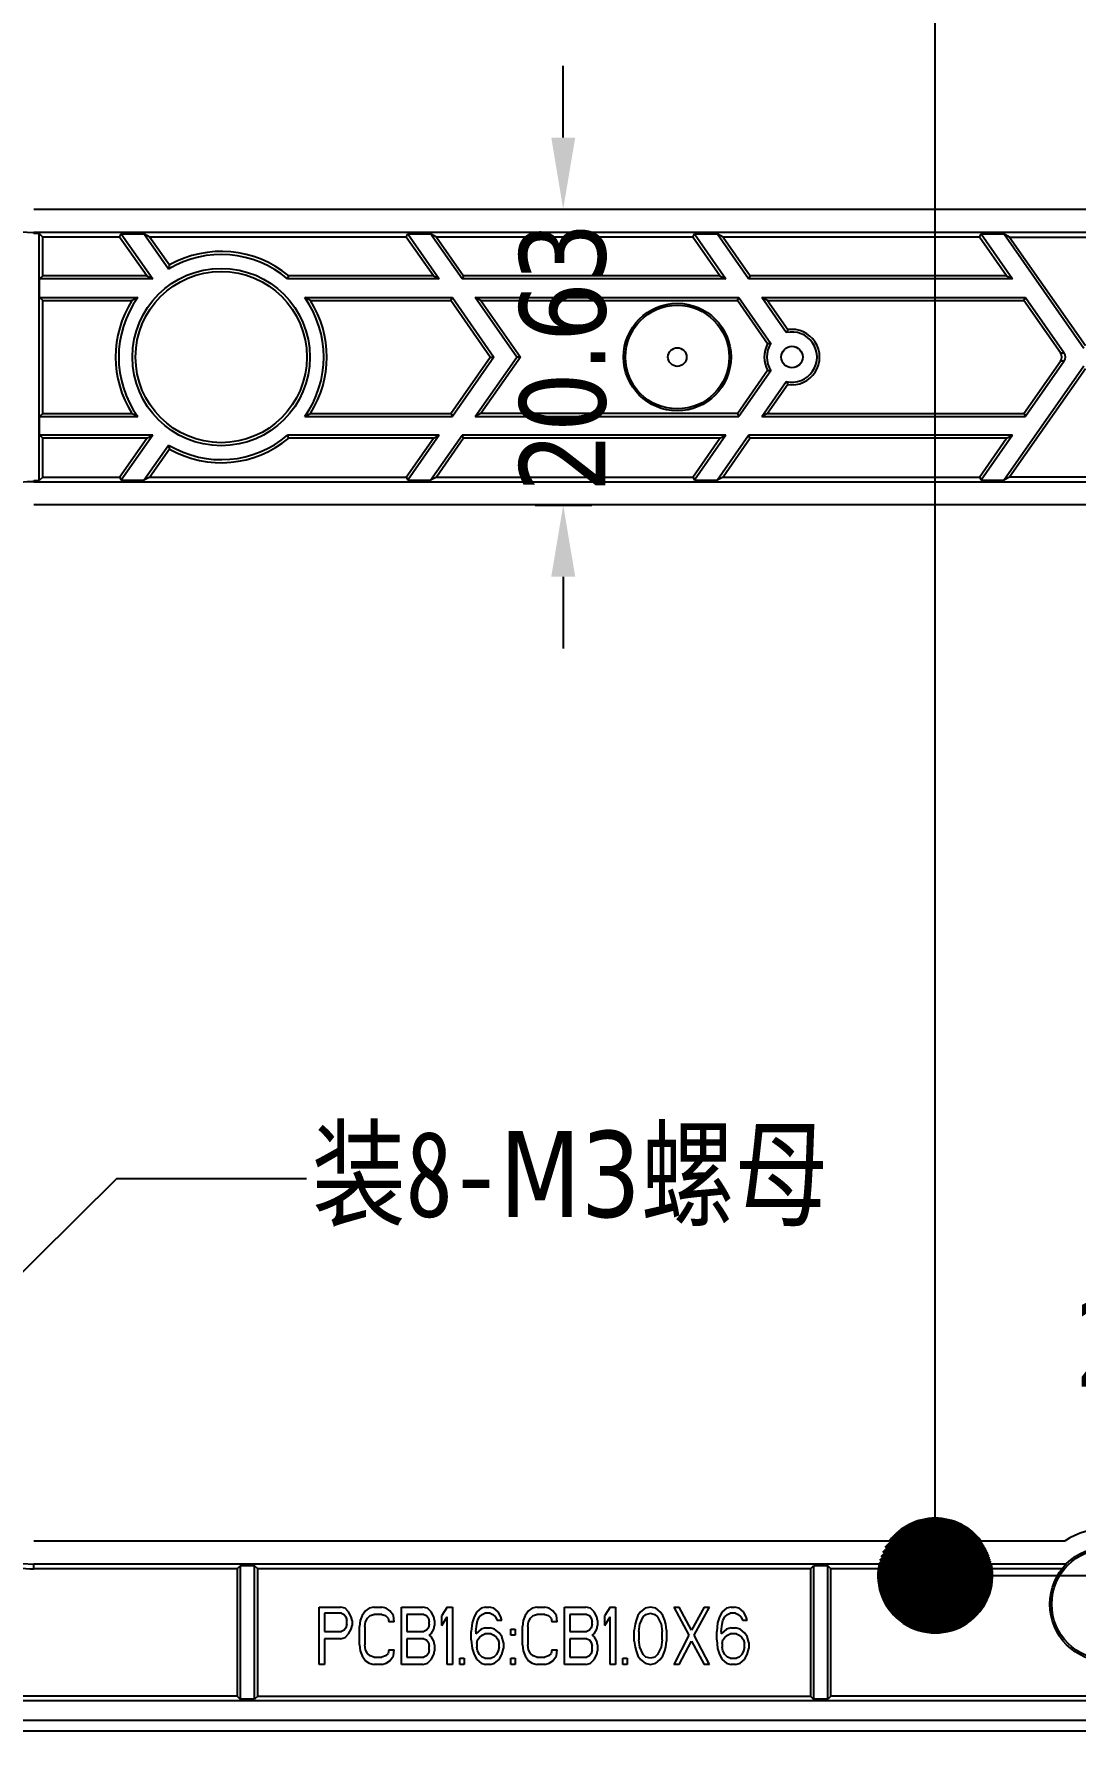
# Model space of a CAD drawing. Extents: x -1094 to 5067, y -562 to 305.
# Drawn here: x 158.5 to 231.2, y -59.6 to 58.8 of the extents above; entities that cross this region are included whole.
import ezdxf

# ---------------------------------------------------------------- set-up
doc = ezdxf.new("R2010")
doc.units = 0
doc.header["$LTSCALE"] = 1.21
doc.header["$MEASUREMENT"] = 0
doc.header["$PDMODE"] = 3
doc.header["$PDSIZE"] = 0.3125
doc.layers.get('0').update_dxf_attribs({"linetype": 'CONTINUOUS'})
doc.layers.get('Defpoints').update_dxf_attribs({"linetype": 'CONTINUOUS'})
doc.layers.add('轮廓线', color=7, linetype='CONTINUOUS', lineweight=30)
doc.styles.get("Standard").update_dxf_attribs({"font": 'verdana.ttf', "width": 0.8})
doc.dimstyles.get("Standard").update_dxf_attribs({"dimtxt": 0.15625, "dimasz": 0.1875, "dimexe": 0.125, "dimexo": 0.0625, "dimgap": 0.09, "dimtad": 0, "dimtih": 1, "dimtoh": 1, "dimzin": 4, "dimdsep": 46, "dimtxsty": 'Standard', "dimblk": 'CLOSED', "dimblk1": 'CLOSED', "dimblk2": 'CLOSED', "dimcen": 0.09, "dimadec": 0, "dimazin": 1, "dimtp": 0.01, "dimtm": 0.01, "dimtfac": 1, "dimtofl": 0, "dimtmove": 0, "dimatfit": 3, "dimldrblk": 'CLOSED', "dimfxl": 0, "dimtolj": 1, "dimtzin": 4, "dimarcsym": 0})

# ---------------------------------------------------------------- blocks, each defined once
blk = doc.blocks.new('*D14')
at = {"layer": 'Defpoints', "color": 0, "transparency": 16777216}
for p in [(221.42, 140.57), (233.42, 135.29), (221.42, -48.72)]:
    blk.add_point(p, dxfattribs=at)
at = {"layer": '轮廓线', "color": 0, "lineweight": -2, "transparency": 16777216}
for p, q in [((221.42, -47.72), (221.42, 142.57)), ((233.42, 136.29), (233.42, 142.57)), ((221.42, 140.57), (216.42, 140.57)), ((228.42, 140.57), (226.42, 140.57))]:
    blk.add_line(p, q, dxfattribs=at)
at = {"layer": '轮廓线', "color": 0, "transparency": 16777216}
for points in [[(226.42, 141.41), (226.42, 139.74), (221.42, 140.57)], [(228.42, 141.41), (228.42, 139.74), (233.42, 140.57)]]:
    blk.add_solid(points, dxfattribs=at)
at = {"layer": '轮廓线', "color": 0, "transparency": 16777216, "insert": (207.4, 140.57), "char_height": 6, "attachment_point": 5}
blk.add_mtext('\\A1;12.00', dxfattribs=at)
blk = doc.blocks.new('*D21')
at = {"layer": 'Defpoints', "color": 0, "transparency": 16777216}
for p in [(171.42, 124.03), (359.32, 124.03), (341.81, 36.28)]:
    blk.add_point(p, dxfattribs=at)
at = {"layer": '轮廓线', "color": 0, "lineweight": -2, "transparency": 16777216}
for p, q in [((172.42, 124.03), (361.32, 124.03)), ((359.32, 119.03), (359.32, 89.41)), ((359.32, 41.28), (359.32, 70.9)), ((342.81, 36.28), (361.32, 36.28))]:
    blk.add_line(p, q, dxfattribs=at)
at = {"layer": '轮廓线', "color": 0, "transparency": 16777216}
for points in [[(358.49, 119.03), (360.15, 119.03), (359.32, 124.03)], [(358.49, 41.28), (360.15, 41.28), (359.32, 36.28)]]:
    blk.add_solid(points, dxfattribs=at)
at = {"layer": '轮廓线', "color": 0, "transparency": 16777216, "insert": (359.32, 80.15), "char_height": 6, "attachment_point": 5, "rotation": 90}
blk.add_mtext('\\A1;87.75', dxfattribs=at)
blk = doc.blocks.new('*D22')
at = {"layer": 'Defpoints', "color": 0, "transparency": 16777216}
for p in [(295.11, -50), (295.73, -52.94)]:
    blk.add_point(p, dxfattribs=at)
at = {"layer": '轮廓线', "color": 0, "lineweight": -2, "transparency": 16777216}
for p, q in [((278.11, -32.88), (291.49, -32.88)), ((291.49, -32.88), (294.08, -45.11))]:
    blk.add_line(p, q, dxfattribs=at)
at = {"layer": '轮廓线', "color": 0, "transparency": 16777216}
blk.add_solid([(294.89, -44.94), (293.26, -45.28), (295.11, -50)], dxfattribs=at)
at = {"layer": '轮廓线', "color": 0, "transparency": 16777216, "insert": (254.46, -32.88), "char_height": 6, "attachment_point": 5}
blk.add_mtext('\\A1;2-∅3.00{\\fSimSun|b0|i0|c134|p2;定位柱}', dxfattribs=at)
blk = doc.blocks.new('*D24')
at = {"layer": 'Defpoints', "color": 0, "transparency": 16777216}
for p in [(332.55, 36.28), (221.42, -48.72), (348.08, -48.72)]:
    blk.add_point(p, dxfattribs=at)
at = {"layer": '轮廓线', "color": 0, "lineweight": -2, "transparency": 16777216}
for p, q in [((333.55, 36.28), (350.08, 36.28)), ((348.08, 31.28), (348.08, 3.05)), ((348.08, -43.72), (348.08, -15.49)), ((222.42, -48.72), (350.08, -48.72))]:
    blk.add_line(p, q, dxfattribs=at)
at = {"layer": '轮廓线', "color": 0, "transparency": 16777216}
for points in [[(347.24, 31.28), (348.91, 31.28), (348.08, 36.28)], [(347.24, -43.72), (348.91, -43.72), (348.08, -48.72)]]:
    blk.add_solid(points, dxfattribs=at)
at = {"layer": '轮廓线', "color": 0, "transparency": 16777216, "insert": (348.08, -6.22), "char_height": 6, "attachment_point": 5, "rotation": 90}
blk.add_mtext('\\A1;85.00', dxfattribs=at)
blk = doc.blocks.new('*D26')
at = {"layer": 'Defpoints', "color": 0, "transparency": 16777216}
for p in [(151.27, -33.91), (145.58, -39.53)]:
    blk.add_point(p, dxfattribs=at)
at = {"layer": '轮廓线', "color": 0, "lineweight": -2, "transparency": 16777216}
for p, q in [((164.29, -21.05), (154.83, -30.4)), ((177.55, -21.05), (164.29, -21.05))]:
    blk.add_line(p, q, dxfattribs=at)
at = {"layer": '轮廓线', "color": 0, "transparency": 16777216}
blk.add_solid([(154.24, -29.8), (155.41, -30.99), (151.27, -33.91)], dxfattribs=at)
at = {"layer": '轮廓线', "color": 0, "transparency": 16777216, "insert": (195.95, -21.05), "char_height": 6, "attachment_point": 5}
blk.add_mtext('\\A1;{\\fSimSun|b0|i0|c134|p2;装8-}M3{\\fSimSun|b0|i0|c134|p2;螺母}', dxfattribs=at)
blk = doc.blocks.new('*D272')
at = {"layer": 'Defpoints', "color": 0, "transparency": 16777216}
for p in [(195.46, 46.59), (195.46, 46.59), (192.51, 25.96)]:
    blk.add_point(p, dxfattribs=at)
at = {"layer": '轮廓线', "color": 0, "lineweight": -2, "transparency": 16777216}
for p, q in [((195.46, 51.59), (195.46, 56.59)), ((196.46, 46.59), (197.46, 46.59)), ((193.51, 25.96), (197.46, 25.96)), ((195.46, 20.96), (195.46, 15.96))]:
    blk.add_line(p, q, dxfattribs=at)
at = {"layer": '轮廓线', "color": 0, "transparency": 16777216}
for points in [[(194.63, 51.59), (196.3, 51.59), (195.46, 46.59)], [(194.63, 20.96), (196.3, 20.96), (195.46, 25.96)]]:
    blk.add_solid(points, dxfattribs=at)
at = {"layer": '轮廓线', "color": 0, "transparency": 16777216, "insert": (195.46, 36.28), "char_height": 6, "attachment_point": 5, "rotation": 90}
blk.add_mtext('\\A1;20.63', dxfattribs=at)

msp = doc.modelspace()

# ---------------------------------------------------------------- hatches: boundary and pattern name
at = {"layer": '轮廓线'}
h = msp.add_hatch(dxfattribs=at)
h.set_pattern_fill('ANSI31', color=2)
h.set_pattern_definition([(45, (50.6349, 28.12221), (-0.08838835, 0.08838835), [])])
edge = h.paths.add_edge_path()
edge.add_arc((148.422, 109.279), 4, 0, 360)
edge = h.paths.add_edge_path()
edge.add_arc((245.422, 121.279), 4, 0, 360)
edge = h.paths.add_edge_path()
edge.add_arc((318.422, 109.279), 4, 0, 360)
edge = h.paths.add_edge_path()
edge.add_arc((318.422, 36.279), 3.86, 0, 360)
edge = h.paths.add_edge_path()
edge.add_arc((148.422, 36.279), 3.86, 0, 360)
edge = h.paths.add_edge_path()
edge.add_arc((148.422, -36.721), 4, 0, 360)
edge = h.paths.add_edge_path()
edge.add_arc((221.422, -48.721), 4, 0, 360)
edge = h.paths.add_edge_path()
edge.add_arc((318.422, -36.721), 4, 0, 360)

# ---------------------------------------------------------------- linework, layer by layer
at = {"color": 7, "linetype": 'Continuous'}
for p, q in [((158.525, 46.594), (308.322, 46.594)), ((158.525, 44.897), (158.525, 44.98)), ((308.322, 44.98), (158.525, 44.98)), ((158.894, 44.897), (158.525, 44.897)), ((158.894, 27.663), (158.894, 44.897)), ((159.139, 44.652), (158.894, 44.897)), ((159.139, 41.944), (159.139, 44.652)), ((164.507, 44.652), (159.139, 44.652)), ((164.507, 44.652), (164.619, 44.867)), ((166.404, 41.944), (164.507, 44.652)), ((164.619, 44.867), (166.815, 41.73)), ((164.619, 44.867), (166.206, 44.867)), ((167.919, 42.419), (166.206, 44.867)), ((166.617, 44.652), (166.206, 44.867)), ((166.617, 44.652), (167.982, 42.703)), ((184.507, 44.652), (166.617, 44.652)), ((184.507, 44.652), (184.618, 44.867)), ((186.404, 41.944), (184.507, 44.652)), ((184.618, 44.867), (186.815, 41.73)), ((184.618, 44.867), (186.205, 44.867)), ((188.402, 41.73), (186.205, 44.867)), ((186.617, 44.652), (186.205, 44.867)), ((186.617, 44.652), (188.513, 41.944)), ((204.507, 44.652), (186.617, 44.652)), ((204.507, 44.652), (204.618, 44.867)), ((206.403, 41.944), (204.507, 44.652)), ((204.618, 44.867), (206.815, 41.73)), ((204.618, 44.867), (206.205, 44.867)), ((208.402, 41.73), (206.205, 44.867)), ((206.616, 44.652), (206.205, 44.867)), ((206.616, 44.652), (208.513, 41.944)), ((224.506, 44.652), (206.616, 44.652)), ((224.506, 44.652), (224.618, 44.867)), ((226.403, 41.944), (224.506, 44.652)), ((224.618, 44.867), (226.814, 41.73)), ((224.618, 44.867), (226.205, 44.867)), ((231.797, 36.88), (226.205, 44.867)), ((226.616, 44.652), (226.205, 44.867)), ((226.616, 44.652), (231.909, 37.094)), ((226.616, 44.652), (240.231, 44.652)), ((159.139, 41.944), (158.925, 41.73)), ((158.925, 40.43), (158.925, 41.73)), ((166.815, 41.73), (158.925, 41.73)), ((166.404, 41.944), (159.139, 41.944)), ((166.404, 41.944), (166.815, 41.73)), ((186.815, 41.73), (176.23, 41.73)), ((186.404, 41.944), (176.308, 41.944)), ((186.404, 41.944), (186.815, 41.73)), ((188.513, 41.944), (188.402, 41.73)), ((206.815, 41.73), (188.402, 41.73)), ((206.403, 41.944), (188.513, 41.944)), ((206.403, 41.944), (206.815, 41.73)), ((208.513, 41.944), (208.402, 41.73)), ((226.814, 41.73), (208.402, 41.73)), ((226.403, 41.944), (208.513, 41.944)), ((226.403, 41.944), (226.814, 41.73)), ((159.139, 40.216), (158.925, 40.43)), ((158.925, 40.43), (165.765, 40.43)), ((177.422, 40.43), (187.725, 40.43)), ((187.614, 40.216), (187.725, 40.43)), ((187.725, 40.43), (190.631, 36.28)), ((192.218, 36.28), (189.312, 40.43)), ((189.723, 40.216), (189.312, 40.43)), ((189.312, 40.43), (207.725, 40.43)), ((207.613, 40.216), (207.725, 40.43)), ((207.725, 40.43), (209.96, 37.238)), ((211.025, 37.984), (209.312, 40.43)), ((209.723, 40.216), (209.312, 40.43)), ((209.312, 40.43), (227.724, 40.43)), ((227.613, 40.216), (227.724, 40.43)), ((227.724, 40.43), (230.43, 36.566)), ((159.139, 32.344), (159.139, 40.216)), ((159.139, 40.216), (165.364, 40.216)), ((177.824, 40.216), (187.614, 40.216)), ((190.37, 36.28), (187.614, 40.216)), ((189.723, 40.216), (192.479, 36.28)), ((189.723, 40.216), (207.613, 40.216)), ((209.724, 37.201), (207.613, 40.216)), ((209.723, 40.216), (211.14, 38.192)), ((209.723, 40.216), (227.613, 40.216)), ((230.168, 36.566), (227.613, 40.216)), ((187.614, 32.344), (190.37, 36.28)), ((190.631, 36.28), (187.725, 32.13)), ((189.312, 32.13), (192.218, 36.28)), ((192.479, 36.28), (189.723, 32.344)), ((190.37, 36.28), (190.631, 36.28)), ((192.479, 36.28), (192.218, 36.28)), ((226.205, 27.693), (231.797, 35.68)), ((227.613, 32.344), (230.168, 35.994)), ((230.43, 35.994), (227.724, 32.13)), ((230.168, 36.566), (230.43, 36.566)), ((230.43, 35.994), (230.168, 35.994)), ((207.613, 32.344), (209.724, 35.359)), ((209.96, 35.322), (207.725, 32.13)), ((209.312, 32.13), (211.025, 34.576)), ((211.14, 34.367), (209.723, 32.344)), ((231.909, 35.466), (226.616, 27.907)), ((159.139, 32.344), (158.925, 32.13)), ((158.925, 30.83), (158.925, 32.13)), ((158.925, 32.13), (165.765, 32.13)), ((159.139, 32.344), (165.364, 32.344)), ((177.422, 32.13), (187.725, 32.13)), ((177.824, 32.344), (187.614, 32.344)), ((187.614, 32.344), (187.725, 32.13)), ((189.723, 32.344), (189.312, 32.13)), ((189.312, 32.13), (207.725, 32.13)), ((207.613, 32.344), (189.723, 32.344)), ((207.613, 32.344), (207.725, 32.13)), ((209.723, 32.344), (209.312, 32.13)), ((209.312, 32.13), (227.724, 32.13)), ((209.723, 32.344), (227.613, 32.344)), ((227.613, 32.344), (227.724, 32.13)), ((159.139, 30.616), (158.925, 30.83)), ((166.815, 30.83), (158.925, 30.83)), ((166.815, 30.83), (164.619, 27.693)), ((166.404, 30.616), (166.815, 30.83)), ((186.815, 30.83), (176.23, 30.83)), ((186.815, 30.83), (184.618, 27.693)), ((186.205, 27.693), (188.402, 30.83)), ((186.404, 30.616), (186.815, 30.83)), ((188.513, 30.616), (188.402, 30.83)), ((206.815, 30.83), (188.402, 30.83)), ((206.815, 30.83), (204.618, 27.693)), ((206.205, 27.693), (208.402, 30.83)), ((206.403, 30.616), (206.815, 30.83)), ((208.513, 30.616), (208.402, 30.83)), ((226.814, 30.83), (208.402, 30.83)), ((226.814, 30.83), (224.618, 27.693)), ((226.403, 30.616), (226.814, 30.83)), ((159.139, 27.907), (159.139, 30.616)), ((166.404, 30.616), (159.139, 30.616)), ((164.507, 27.907), (166.404, 30.616)), ((166.206, 27.693), (167.919, 30.14)), ((167.982, 29.857), (166.617, 27.907)), ((186.404, 30.616), (176.308, 30.616)), ((184.507, 27.907), (186.404, 30.616)), ((188.513, 30.616), (186.617, 27.907)), ((206.403, 30.616), (188.513, 30.616)), ((204.507, 27.907), (206.403, 30.616)), ((208.513, 30.616), (206.616, 27.907)), ((226.403, 30.616), (208.513, 30.616)), ((224.506, 27.907), (226.403, 30.616)), ((158.525, 27.58), (158.525, 27.663)), ((158.525, 27.663), (158.894, 27.663)), ((158.525, 27.58), (308.322, 27.58)), ((159.139, 27.907), (158.894, 27.663)), ((159.139, 27.907), (164.507, 27.907)), ((164.507, 27.907), (164.619, 27.693)), ((164.619, 27.693), (166.206, 27.693)), ((166.617, 27.907), (166.206, 27.693)), ((166.617, 27.907), (184.507, 27.907)), ((184.507, 27.907), (184.618, 27.693)), ((184.618, 27.693), (186.205, 27.693)), ((186.617, 27.907), (186.205, 27.693)), ((186.617, 27.907), (204.507, 27.907)), ((204.507, 27.907), (204.618, 27.693)), ((204.618, 27.693), (206.205, 27.693)), ((206.616, 27.907), (206.205, 27.693)), ((206.616, 27.907), (224.506, 27.907)), ((224.506, 27.907), (224.618, 27.693)), ((224.618, 27.693), (226.205, 27.693)), ((226.616, 27.907), (226.205, 27.693)), ((240.231, 27.907), (226.616, 27.907)), ((308.322, 25.966), (158.525, 25.966)), ((158.525, -46.304), (218.235, -46.304)), ((224.613, -46.304), (230.484, -46.304)), ((217.505, -47.919), (158.525, -47.919)), ((158.525, -48.246), (158.525, -47.919)), ((172.711, -48.246), (158.525, -48.246)), ((172.711, -48.246), (172.925, -48.032)), ((172.711, -48.246), (172.711, -57.141)), ((173.925, -48.032), (172.925, -48.032)), ((172.925, -48.032), (172.925, -57.355)), ((174.139, -48.246), (173.925, -48.032)), ((173.925, -57.355), (173.925, -48.032)), ((212.71, -48.246), (174.139, -48.246)), ((174.139, -57.141), (174.139, -48.246)), ((212.71, -48.246), (212.924, -48.032)), ((212.71, -48.246), (212.71, -57.141)), ((213.924, -48.032), (212.924, -48.032)), ((212.924, -48.032), (212.924, -57.355)), ((214.138, -48.246), (213.924, -48.032)), ((213.924, -57.355), (213.924, -48.032)), ((217.452, -48.246), (214.138, -48.246)), ((214.138, -57.141), (214.138, -48.246)), ((230.567, -47.919), (225.343, -47.919)), ((230.28, -48.246), (225.396, -48.246)), ((178.425, -50.919), (179.925, -50.919)), ((178.425, -54.919), (178.425, -50.919)), ((179.987, -51.344), (178.8, -51.344)), ((178.8, -51.344), (178.8, -52.621)), ((180.237, -51.004), (179.925, -50.919)), ((179.987, -51.344), (180.175, -51.429)), ((180.175, -51.429), (180.3, -51.599)), ((180.487, -51.259), (180.237, -51.004)), ((180.3, -51.599), (180.362, -51.855)), ((180.362, -52.11), (180.362, -51.855)), ((180.675, -51.599), (180.487, -51.259)), ((180.737, -51.855), (180.675, -51.599)), ((180.737, -51.855), (180.737, -52.195)), ((181.3, -51.855), (181.237, -52.28)), ((181.425, -51.514), (181.3, -51.855)), ((181.675, -51.174), (181.425, -51.514)), ((181.612, -52.28), (181.675, -51.94)), ((181.925, -51.004), (181.675, -51.174)), ((181.675, -51.94), (181.8, -51.685)), ((181.8, -51.685), (181.987, -51.514)), ((182.237, -50.919), (181.925, -51.004)), ((181.987, -51.514), (182.237, -51.429)), ((182.237, -50.919), (182.8, -50.919)), ((182.8, -51.429), (182.237, -51.429)), ((183.112, -51.004), (182.8, -50.919)), ((182.8, -51.429), (183.05, -51.514)), ((183.05, -51.514), (183.237, -51.685)), ((183.362, -51.174), (183.112, -51.004)), ((183.237, -51.685), (183.3, -51.94)), ((183.675, -51.94), (183.3, -51.94)), ((183.612, -51.514), (183.362, -51.174)), ((183.675, -51.94), (183.612, -51.514)), ((184.175, -50.919), (185.675, -50.919)), ((184.175, -54.919), (184.175, -50.919)), ((185.737, -51.429), (184.55, -51.429)), ((184.55, -51.429), (184.55, -52.621)), ((185.987, -51.004), (185.675, -50.919)), ((185.737, -51.429), (185.925, -51.514)), ((185.925, -51.514), (186.05, -51.685)), ((186.237, -51.259), (185.987, -51.004)), ((186.05, -51.685), (186.112, -51.94)), ((186.112, -52.11), (186.112, -51.94)), ((186.425, -51.599), (186.237, -51.259)), ((186.487, -51.855), (186.425, -51.599)), ((186.487, -51.855), (186.487, -52.195)), ((187.362, -50.919), (186.987, -51.514)), ((186.987, -52.195), (186.987, -51.514)), ((186.987, -52.195), (187.362, -51.599)), ((187.362, -50.919), (187.737, -50.919)), ((187.362, -54.919), (187.362, -51.599)), ((187.737, -50.919), (187.737, -54.919)), ((189.112, -52.025), (189.049, -52.621)), ((189.237, -51.599), (189.112, -52.025)), ((189.424, -51.259), (189.237, -51.599)), ((189.737, -51.004), (189.424, -51.259)), ((189.424, -52.11), (189.487, -51.855)), ((189.487, -51.855), (189.612, -51.599)), ((189.612, -51.599), (189.799, -51.429)), ((190.049, -50.919), (189.737, -51.004)), ((189.799, -51.429), (189.987, -51.344)), ((190.362, -51.344), (189.987, -51.344)), ((190.049, -50.919), (190.299, -50.919)), ((190.612, -51.004), (190.299, -50.919)), ((190.362, -51.344), (190.549, -51.429)), ((190.549, -51.429), (190.737, -51.599)), ((190.924, -51.259), (190.612, -51.004)), ((190.737, -51.599), (190.862, -51.855)), ((191.174, -51.855), (190.862, -51.855)), ((191.112, -51.599), (190.924, -51.259)), ((191.174, -51.855), (191.112, -51.599)), ((192.674, -51.855), (192.612, -52.28)), ((192.799, -51.514), (192.674, -51.855)), ((193.049, -51.174), (192.799, -51.514)), ((192.987, -52.28), (193.049, -51.94)), ((193.299, -51.004), (193.049, -51.174)), ((193.049, -51.94), (193.174, -51.685)), ((193.174, -51.685), (193.362, -51.514)), ((193.612, -50.919), (193.299, -51.004)), ((193.362, -51.514), (193.612, -51.429)), ((193.612, -50.919), (194.174, -50.919)), ((194.174, -51.429), (193.612, -51.429)), ((194.487, -51.004), (194.174, -50.919)), ((194.174, -51.429), (194.424, -51.514)), ((194.424, -51.514), (194.612, -51.685)), ((194.737, -51.174), (194.487, -51.004)), ((194.612, -51.685), (194.674, -51.94)), ((195.049, -51.94), (194.674, -51.94)), ((194.987, -51.514), (194.737, -51.174)), ((195.049, -51.94), (194.987, -51.514)), ((195.549, -50.919), (197.049, -50.919)), ((195.549, -54.919), (195.549, -50.919)), ((197.112, -51.429), (195.924, -51.429)), ((195.924, -51.429), (195.924, -52.621)), ((197.362, -51.004), (197.049, -50.919)), ((197.112, -51.429), (197.299, -51.514)), ((197.299, -51.514), (197.424, -51.685)), ((197.612, -51.259), (197.362, -51.004)), ((197.424, -51.685), (197.487, -51.94)), ((197.487, -52.11), (197.487, -51.94)), ((197.799, -51.599), (197.612, -51.259)), ((197.862, -51.855), (197.799, -51.599)), ((197.862, -51.855), (197.862, -52.195)), ((198.737, -50.919), (198.362, -51.514)), ((198.362, -52.195), (198.362, -51.514)), ((198.362, -52.195), (198.737, -51.599)), ((198.737, -50.919), (199.112, -50.919)), ((198.737, -54.919), (198.737, -51.599)), ((199.112, -50.919), (199.112, -54.919)), ((200.549, -51.855), (200.487, -52.11)), ((200.674, -51.514), (200.549, -51.855)), ((200.862, -51.259), (200.674, -51.514)), ((200.799, -52.11), (201.049, -51.599)), ((201.174, -51.004), (200.862, -51.259)), ((201.049, -51.599), (201.237, -51.429)), ((201.549, -50.919), (201.174, -51.004)), ((201.237, -51.429), (201.549, -51.344)), ((201.924, -51.004), (201.549, -50.919)), ((201.549, -51.344), (201.862, -51.429)), ((201.862, -51.429), (202.049, -51.599)), ((202.237, -51.259), (201.924, -51.004)), ((202.049, -51.599), (202.299, -52.11)), ((202.424, -51.514), (202.237, -51.259)), ((202.549, -51.855), (202.424, -51.514)), ((202.612, -52.11), (202.549, -51.855)), ((203.174, -50.919), (203.549, -50.919)), ((203.174, -50.919), (204.237, -52.876)), ((204.424, -52.536), (203.549, -50.919)), ((205.299, -50.919), (204.424, -52.536)), ((204.612, -52.876), (205.674, -50.919)), ((205.299, -50.919), (205.674, -50.919)), ((206.237, -52.025), (206.174, -52.621)), ((206.362, -51.599), (206.237, -52.025)), ((206.549, -51.259), (206.362, -51.599)), ((206.862, -51.004), (206.549, -51.259)), ((206.549, -52.11), (206.612, -51.855)), ((206.612, -51.855), (206.737, -51.599)), ((206.737, -51.599), (206.924, -51.429)), ((207.174, -50.919), (206.862, -51.004)), ((206.924, -51.429), (207.112, -51.344)), ((207.487, -51.344), (207.112, -51.344)), ((207.174, -50.919), (207.424, -50.919)), ((207.737, -51.004), (207.424, -50.919)), ((207.487, -51.344), (207.674, -51.429)), ((207.674, -51.429), (207.862, -51.599)), ((208.049, -51.259), (207.737, -51.004)), ((207.862, -51.599), (207.987, -51.855)), ((208.299, -51.855), (207.987, -51.855)), ((208.237, -51.599), (208.049, -51.259)), ((208.299, -51.855), (208.237, -51.599)), ((178.8, -52.621), (179.987, -52.621)), ((179.925, -53.131), (178.8, -53.131)), ((178.8, -53.131), (178.8, -54.919)), ((179.925, -53.131), (180.237, -53.046)), ((180.175, -52.536), (179.987, -52.621)), ((180.3, -52.365), (180.175, -52.536)), ((180.237, -53.046), (180.487, -52.791)), ((180.362, -52.11), (180.3, -52.365)), ((180.487, -52.791), (180.675, -52.451)), ((180.675, -52.451), (180.737, -52.195)), ((181.237, -53.557), (181.237, -52.28)), ((181.612, -52.28), (181.612, -53.557)), ((184.55, -52.621), (185.737, -52.621)), ((185.737, -53.131), (184.55, -53.131)), ((184.55, -53.131), (184.55, -54.408)), ((185.925, -52.536), (185.737, -52.621)), ((185.737, -53.131), (185.925, -53.216)), ((186.05, -52.365), (185.925, -52.536)), ((185.925, -53.216), (186.05, -53.387)), ((186.112, -52.11), (186.05, -52.365)), ((186.112, -52.876), (186.237, -52.791)), ((186.237, -52.961), (186.112, -52.876)), ((186.237, -52.791), (186.425, -52.451)), ((186.425, -53.302), (186.237, -52.961)), ((186.425, -52.451), (186.487, -52.195)), ((189.049, -53.216), (189.049, -52.621)), ((189.049, -53.216), (189.112, -53.812)), ((189.362, -52.621), (189.424, -52.11)), ((189.737, -52.451), (189.362, -52.791)), ((189.362, -52.621), (189.362, -52.791)), ((189.424, -53.472), (189.487, -53.216)), ((189.487, -53.216), (189.612, -53.046)), ((189.612, -53.046), (189.799, -52.876)), ((190.049, -52.365), (189.737, -52.451)), ((189.799, -52.876), (189.987, -52.791)), ((190.424, -52.791), (189.987, -52.791)), ((190.049, -52.365), (190.362, -52.365)), ((190.674, -52.451), (190.362, -52.365)), ((190.424, -52.791), (190.612, -52.876)), ((190.612, -52.876), (190.799, -53.046)), ((190.987, -52.706), (190.674, -52.451)), ((190.799, -53.046), (190.924, -53.216)), ((190.924, -53.216), (190.987, -53.472)), ((191.174, -52.961), (190.987, -52.706)), ((191.299, -53.387), (191.174, -52.961)), ((191.799, -52.451), (192.112, -52.451)), ((191.799, -52.876), (191.799, -52.451)), ((192.112, -52.876), (191.799, -52.876)), ((192.112, -52.451), (192.112, -52.876)), ((192.612, -53.557), (192.612, -52.28)), ((192.987, -52.28), (192.987, -53.557)), ((195.924, -52.621), (197.112, -52.621)), ((197.112, -53.131), (195.924, -53.131)), ((195.924, -53.131), (195.924, -54.408)), ((197.299, -52.536), (197.112, -52.621)), ((197.112, -53.131), (197.299, -53.216)), ((197.424, -52.365), (197.299, -52.536)), ((197.299, -53.216), (197.424, -53.387)), ((197.487, -52.11), (197.424, -52.365)), ((197.487, -52.876), (197.612, -52.791)), ((197.612, -52.961), (197.487, -52.876)), ((197.612, -52.791), (197.799, -52.451)), ((197.799, -53.302), (197.612, -52.961)), ((197.799, -52.451), (197.862, -52.195)), ((200.487, -52.11), (200.424, -52.536)), ((200.424, -53.302), (200.424, -52.536)), ((200.737, -52.621), (200.799, -52.11)), ((200.737, -52.621), (200.737, -53.216)), ((200.799, -53.727), (200.737, -53.216)), ((202.299, -52.11), (202.362, -52.621)), ((202.362, -53.216), (202.299, -53.727)), ((202.362, -53.216), (202.362, -52.621)), ((202.674, -52.536), (202.612, -52.11)), ((202.674, -52.536), (202.674, -53.302)), ((204.237, -52.876), (203.174, -54.919)), ((205.674, -54.919), (204.612, -52.876)), ((206.174, -53.216), (206.174, -52.621)), ((206.174, -53.216), (206.237, -53.812)), ((206.487, -52.621), (206.549, -52.11)), ((206.862, -52.451), (206.487, -52.791)), ((206.487, -52.621), (206.487, -52.791)), ((206.549, -53.472), (206.612, -53.216)), ((206.612, -53.216), (206.737, -53.046)), ((206.737, -53.046), (206.924, -52.876)), ((207.174, -52.365), (206.862, -52.451)), ((206.924, -52.876), (207.112, -52.791)), ((207.549, -52.791), (207.112, -52.791)), ((207.174, -52.365), (207.487, -52.365)), ((207.799, -52.451), (207.487, -52.365)), ((207.549, -52.791), (207.737, -52.876)), ((207.737, -52.876), (207.924, -53.046)), ((208.112, -52.706), (207.799, -52.451)), ((207.924, -53.046), (208.049, -53.216)), ((208.049, -53.216), (208.112, -53.472)), ((208.299, -52.961), (208.112, -52.706)), ((208.424, -53.387), (208.299, -52.961)), ((181.237, -53.557), (181.3, -53.982)), ((181.3, -53.982), (181.425, -54.323)), ((181.425, -54.323), (181.675, -54.663)), ((181.675, -53.897), (181.612, -53.557)), ((181.8, -54.153), (181.675, -53.897)), ((181.987, -54.323), (181.8, -54.153)), ((182.237, -54.408), (181.987, -54.323)), ((182.237, -54.408), (182.8, -54.408)), ((183.05, -54.323), (182.8, -54.408)), ((183.237, -54.153), (183.05, -54.323)), ((183.3, -53.897), (183.237, -54.153)), ((183.3, -53.897), (183.675, -53.897)), ((183.362, -54.663), (183.612, -54.323)), ((183.612, -54.323), (183.675, -53.897)), ((184.55, -54.408), (185.737, -54.408)), ((185.925, -54.323), (185.737, -54.408)), ((186.05, -54.153), (185.925, -54.323)), ((186.05, -53.387), (186.112, -53.642)), ((186.112, -53.897), (186.05, -54.153)), ((186.112, -53.897), (186.112, -53.642)), ((186.237, -54.578), (186.425, -54.238)), ((186.487, -53.557), (186.425, -53.302)), ((186.425, -54.238), (186.487, -53.982)), ((186.487, -53.557), (186.487, -53.982)), ((189.112, -53.812), (189.237, -54.238)), ((189.237, -54.238), (189.424, -54.578)), ((189.424, -53.472), (189.424, -53.727)), ((189.487, -53.982), (189.424, -53.727)), ((189.612, -54.238), (189.487, -53.982)), ((189.799, -54.408), (189.612, -54.238)), ((189.987, -54.493), (189.799, -54.408)), ((190.612, -54.408), (190.424, -54.493)), ((190.799, -54.238), (190.612, -54.408)), ((190.924, -53.982), (190.799, -54.238)), ((190.987, -53.727), (190.924, -53.982)), ((190.987, -53.727), (190.987, -53.472)), ((190.987, -54.578), (191.174, -54.238)), ((191.174, -54.238), (191.299, -53.812)), ((191.299, -53.387), (191.299, -53.812)), ((192.612, -53.557), (192.674, -53.982)), ((192.674, -53.982), (192.799, -54.323)), ((192.799, -54.323), (193.049, -54.663)), ((193.049, -53.897), (192.987, -53.557)), ((193.174, -54.153), (193.049, -53.897)), ((193.362, -54.323), (193.174, -54.153)), ((193.612, -54.408), (193.362, -54.323)), ((193.612, -54.408), (194.174, -54.408)), ((194.424, -54.323), (194.174, -54.408)), ((194.612, -54.153), (194.424, -54.323)), ((194.674, -53.897), (194.612, -54.153)), ((194.674, -53.897), (195.049, -53.897)), ((194.737, -54.663), (194.987, -54.323)), ((194.987, -54.323), (195.049, -53.897)), ((195.924, -54.408), (197.112, -54.408)), ((197.299, -54.323), (197.112, -54.408)), ((197.424, -54.153), (197.299, -54.323)), ((197.424, -53.387), (197.487, -53.642)), ((197.487, -53.897), (197.424, -54.153)), ((197.487, -53.897), (197.487, -53.642)), ((197.612, -54.578), (197.799, -54.238)), ((197.862, -53.557), (197.799, -53.302)), ((197.799, -54.238), (197.862, -53.982)), ((197.862, -53.557), (197.862, -53.982)), ((200.424, -53.302), (200.487, -53.727)), ((200.487, -53.727), (200.549, -53.982)), ((200.549, -53.982), (200.674, -54.323)), ((200.674, -54.323), (200.862, -54.578)), ((201.049, -54.238), (200.799, -53.727)), ((201.237, -54.408), (201.049, -54.238)), ((201.549, -54.493), (201.237, -54.408)), ((201.862, -54.408), (201.549, -54.493)), ((202.049, -54.238), (201.862, -54.408)), ((202.299, -53.727), (202.049, -54.238)), ((202.237, -54.578), (202.424, -54.323)), ((202.424, -54.323), (202.549, -53.982)), ((202.549, -53.982), (202.612, -53.727)), ((202.612, -53.727), (202.674, -53.302)), ((203.549, -54.919), (204.424, -53.302)), ((204.424, -53.302), (205.299, -54.919)), ((206.237, -53.812), (206.362, -54.238)), ((206.362, -54.238), (206.549, -54.578)), ((206.549, -53.472), (206.549, -53.727)), ((206.612, -53.982), (206.549, -53.727)), ((206.737, -54.238), (206.612, -53.982)), ((206.924, -54.408), (206.737, -54.238)), ((207.112, -54.493), (206.924, -54.408)), ((207.737, -54.408), (207.549, -54.493)), ((207.924, -54.238), (207.737, -54.408)), ((208.049, -53.982), (207.924, -54.238)), ((208.112, -53.727), (208.049, -53.982)), ((208.112, -53.727), (208.112, -53.472)), ((208.112, -54.578), (208.299, -54.238)), ((208.299, -54.238), (208.424, -53.812)), ((208.424, -53.387), (208.424, -53.812)), ((178.8, -54.919), (178.425, -54.919)), ((181.675, -54.663), (181.925, -54.833)), ((181.925, -54.833), (182.237, -54.919)), ((182.8, -54.919), (182.237, -54.919)), ((182.8, -54.919), (183.112, -54.833)), ((183.112, -54.833), (183.362, -54.663)), ((185.675, -54.919), (184.175, -54.919)), ((185.675, -54.919), (185.987, -54.833)), ((185.987, -54.833), (186.237, -54.578)), ((187.737, -54.919), (187.362, -54.919)), ((188.237, -54.493), (188.55, -54.493)), ((188.237, -54.919), (188.237, -54.493)), ((188.55, -54.919), (188.237, -54.919)), ((188.55, -54.493), (188.55, -54.919)), ((189.424, -54.578), (189.737, -54.833)), ((189.737, -54.833), (190.049, -54.919)), ((189.987, -54.493), (190.424, -54.493)), ((190.362, -54.919), (190.049, -54.919)), ((190.362, -54.919), (190.674, -54.833)), ((190.674, -54.833), (190.987, -54.578)), ((191.799, -54.493), (192.112, -54.493)), ((191.799, -54.919), (191.799, -54.493)), ((192.112, -54.919), (191.799, -54.919)), ((192.112, -54.493), (192.112, -54.919)), ((193.049, -54.663), (193.299, -54.833)), ((193.299, -54.833), (193.612, -54.919)), ((194.174, -54.919), (193.612, -54.919)), ((194.174, -54.919), (194.487, -54.833)), ((194.487, -54.833), (194.737, -54.663)), ((197.049, -54.919), (195.549, -54.919)), ((197.049, -54.919), (197.362, -54.833)), ((197.362, -54.833), (197.612, -54.578)), ((199.112, -54.919), (198.737, -54.919)), ((199.612, -54.493), (199.924, -54.493)), ((199.612, -54.919), (199.612, -54.493)), ((199.924, -54.919), (199.612, -54.919)), ((199.924, -54.493), (199.924, -54.919)), ((200.862, -54.578), (201.174, -54.833)), ((201.174, -54.833), (201.549, -54.919)), ((201.549, -54.919), (201.924, -54.833)), ((201.924, -54.833), (202.237, -54.578)), ((203.549, -54.919), (203.174, -54.919)), ((205.674, -54.919), (205.299, -54.919)), ((206.549, -54.578), (206.862, -54.833)), ((206.862, -54.833), (207.174, -54.919)), ((207.112, -54.493), (207.549, -54.493)), ((207.487, -54.919), (207.174, -54.919)), ((207.487, -54.919), (207.799, -54.833)), ((207.799, -54.833), (208.112, -54.578)), ((327.172, -57.469), (139.675, -57.469)), ((172.711, -57.141), (154.139, -57.141)), ((172.711, -57.141), (172.925, -57.355)), ((173.925, -57.355), (172.925, -57.355)), ((174.139, -57.141), (173.925, -57.355)), ((174.139, -57.141), (212.71, -57.141)), ((212.71, -57.141), (212.924, -57.355)), ((213.924, -57.355), (212.924, -57.355)), ((214.138, -57.141), (213.924, -57.355)), ((252.709, -57.141), (214.138, -57.141)), ((328.535, -58.834), (138.288, -58.834)), ((329.272, -59.568), (137.551, -59.568))]:
    msp.add_line(p, q, dxfattribs=at)
for centre, radius in [((171.594, 36.28), 6.189), ((171.594, 36.28), 5.975), ((203.424, 36.28), 3.75), ((203.424, 36.28), 3.618), ((203.424, 36.28), 0.65), ((211.424, 36.28), 0.75), ((233.424, -50.719), 4), ((233.424, -50.719), 3.868), ((221.424, -48.719), 1.25)]:
    msp.add_circle(centre, radius, dxfattribs=at)
for centre, radius, start, end in [((158.525, 54.279), 9.3, 180, 270), ((171.594, 36.28), 7.155, 49.61493, 120.90009), ((188.917, 37.936), 21.471, 167.17165, 167.94718), ((171.594, 36.28), 7.369, 50.23098, 119.349), ((136.45, 56.359), 42.384, 339.8086, 340.11662), ((171.594, 36.28), 7.155, 144.54836, 215.45164), ((173.234, 25.942), 16.3, 117.27241, 118.87145), ((169.824, 25.699), 16.575, 61.14184, 62.71431), ((171.594, 36.28), 7.155, 324.54836, 35.45164), ((171.594, 36.28), 7.369, 147.71599, 212.28401), ((171.594, 36.28), 7.369, 327.71599, 32.28401), ((211.424, 36.28), 1.75, 256.80375, 103.19625), ((211.424, 36.28), 1.933, 261.54564, 98.45436), ((211.424, 36.28), 1.933, 151.54564, 208.45436), ((211.424, 36.28), 1.75, 146.80375, 213.19625), ((173.307, 46.754), 16.454, 241.13605, 242.7201), ((169.882, 46.752), 16.452, 297.2798, 298.86405), ((171.594, 36.28), 7.155, 239.09991, 310.38507), ((136.45, 16.201), 42.384, 19.88338, 20.1914), ((188.917, 34.624), 21.471, 192.05282, 192.82835), ((171.594, 36.28), 7.369, 240.651, 309.76902), ((158.525, 18.28), 9.3, 90, 180), ((158.525, -38.619), 9.3, 192.23018, 270), ((221.424, -48.719), 4, 37.12613, 142.87387), ((233.424, -50.719), 5.304, 56.33428, 123.66572), ((158.525, -38.619), 9.627, 242.89798, 270), ((221.424, -48.719), 4, 168.46304, 11.53696)]:
    msp.add_arc(centre, radius, start, end, dxfattribs=at)
for centre, major_axis, ratio, start_param, end_param in [((214.575, 38.486), (3.677, 2.575), 0.5155498, 2.2974309, 2.3632091), ((208.274, 34.074), (3.677, 2.575), 0.5155498, 0.7783836, 0.8441617), ((229.757, 36.28), (-0.501, 0), 0.9972241, 8.8152182, 10.0343378), ((230.019, 36.28), (0.501, 0), 0.9972241, 5.6736255, 6.8927451), ((208.274, 38.486), (3.677, -2.575), 0.5155498, -0.8441617, -0.7783836), ((214.575, 34.074), (3.677, -2.575), 0.5155498, -2.3632091, -2.2974309)]:
    msp.add_ellipse(centre, major_axis=major_axis, ratio=ratio, start_param=start_param, end_param=end_param, dxfattribs=at)

# ---------------------------------------------------------------- dimensions: what is measured, and where the dimension line sits
at = {"layer": '轮廓线'}
dim = msp.add_linear_dim(base=(221.422, 140.574), p1=(233.422, 135.292), p2=(221.422, -48.721), dimstyle='Standard', override={"dimtxt": 6, "dimasz": 5, "dimexe": 2, "dimexo": 1, "dimtih": 0, "dimzin": 0, "dimcen": 0, "dimazin": 0, "dimtp": 0, "dimtm": 0, "dimtzin": 0, "dimarcsym": 2}, dxfattribs=at)
dim.commit()
dim.dimension.update_dxf_attribs({"geometry": '*D14', "text_midpoint": (207.403, 140.574)})
for base, p1, p2, angle, picture, middle in [((359.321, 124.029), (341.814, 36.279), (171.422, 124.029), 90, '*D21', (359.321, 80.154)), ((195.464, 46.593), (192.513, 25.964), (195.464, 46.593), 90, '*D272', (195.464, 36.279)), ((348.078, -48.721), (332.551, 36.279), (221.422, -48.721), 270, '*D24', (348.078, -6.221))]:
    dim = msp.add_linear_dim(base=base, p1=p1, p2=p2, angle=angle, dimstyle='Standard', override={"dimtxt": 6, "dimasz": 5, "dimexe": 2, "dimexo": 1, "dimtih": 0, "dimzin": 0, "dimcen": 0, "dimazin": 0, "dimtp": 0, "dimtm": 0, "dimtzin": 0, "dimarcsym": 2}, dxfattribs=at)
    dim.commit()
    dim.dimension.update_dxf_attribs({"geometry": picture, "text_midpoint": middle})
for p1, p2, text, picture, middle in [((145.576, -39.532), (151.268, -33.911), '{\\fSimSun|b0|i0|c134|p2;装8-}M3{\\fSimSun|b0|i0|c134|p2;螺母}', '*D26', (195.953, -21.048)), ((295.732, -52.939), (295.112, -50.004), '2-<>{\\fSimSun|b0|i0|c134|p2;定位柱}', '*D22', (254.464, -32.875))]:
    dim = msp.add_diameter_dim_2p(p1=p1, p2=p2, text=text, dimstyle='Standard', override={"dimtxt": 6, "dimasz": 5, "dimexe": 2, "dimexo": 1, "dimtih": 0, "dimzin": 0, "dimcen": 0, "dimazin": 0, "dimtp": 0, "dimtm": 0, "dimtzin": 0, "dimarcsym": 2}, dxfattribs=at)
    dim.commit()
    dim.dimension.update_dxf_attribs({"geometry": picture, "text_midpoint": middle, "dimtype": 163})

doc.saveas('drawing.dxf')
